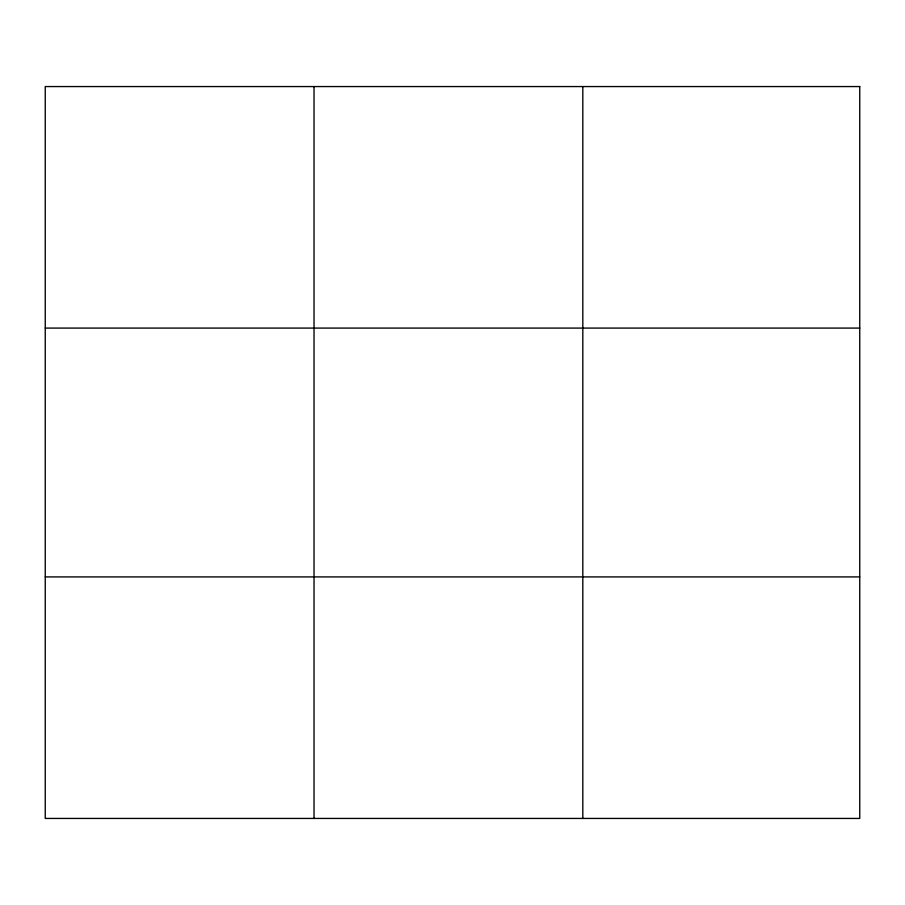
<?xml version="1.0" encoding="UTF-8"?>
<svg xmlns="http://www.w3.org/2000/svg" width="905" height="905" viewBox="0 0 905 905"><rect width="100%" height="100%" fill="white"/><g stroke="black" fill="none" stroke-linecap="round" stroke-linejoin="round"><path stroke-width="1.36" d="M314.035 818.437L314.035 86.563M582.82 818.437L582.82 86.563M45.25 328.085L859.75 328.085M45.25 576.915L859.75 576.915M859.75 86.563L859.75 818.437L45.25 818.437L45.25 86.563L859.75 86.563"/></g></svg>
